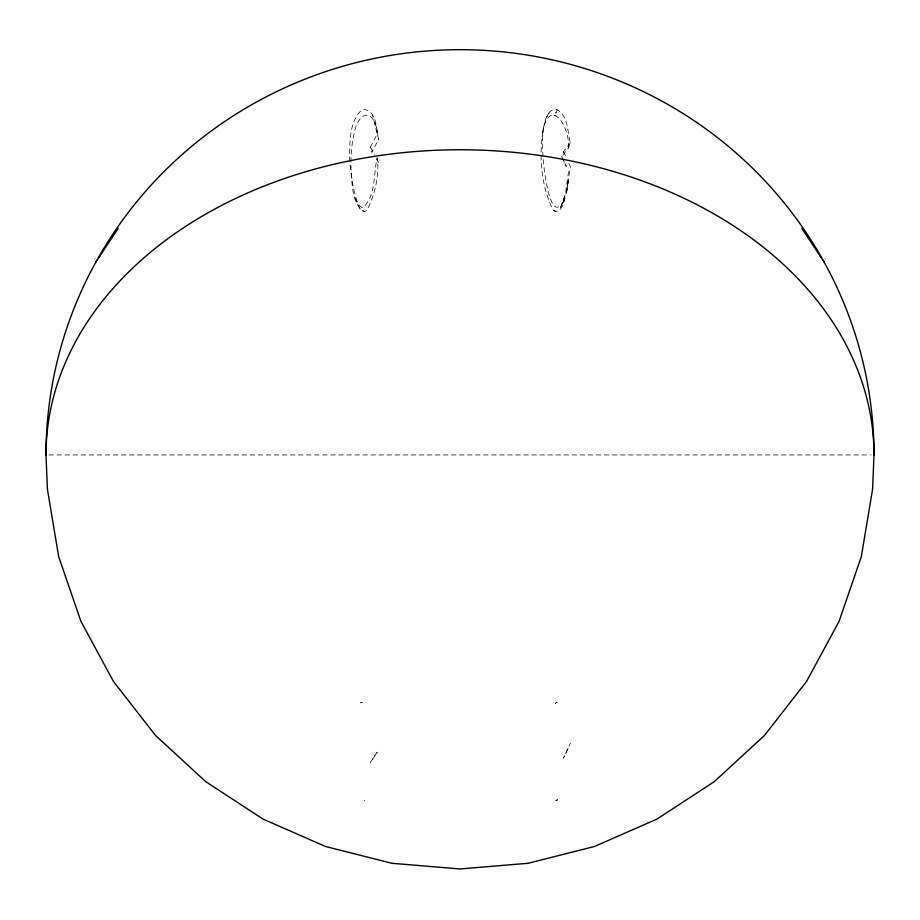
<?xml version="1.0" encoding="UTF-8"?>
<svg xmlns="http://www.w3.org/2000/svg" width="920" height="920" viewBox="0 0 920 920"><rect width="100%" height="100%" fill="white"/><g stroke="black" fill="none" stroke-linecap="round" stroke-linejoin="round"><path stroke-width="0.69" stroke-dasharray="4.6 3.45" d="M570.4 142.68A356.879 159.608 -90 0 0 563.5 151.731L561.775 156.78L566.341 166.566L561.775 156.78A350.934 156.94 -90 0 1 568.56 147.879L570.4 142.68C567.18 131.974 568.663 116.035 557.175 109.848A3.358 1.702 15.6 0 0 555.68 109.48C549.884 108.87 547.331 115.701 545.261 119.83C538.223 149.143 539.672 182.574 552.909 209.875C564.409 218.327 567.226 185.598 568.433 179.538L566.8 191.245L560.384 207.425L564.857 198.789C549.608 230.69 543.226 162.15 543.099 158.125M349.301 161.564C350.209 144.992 348.346 124.2 360.536 111.147C361.606 110.354 362.825 109.71 364.147 109.503C377.05 110.791 376.349 130.341 378.58 139.599A405.467 181.332 -90 0 0 371.795 152.49L370.3 147.361A412.344 184.402 -90 0 1 377.2 134.251L372.519 115.138M355.178 198.053L357.799 203.998L361.824 207.494A2.484 1.897 -21.3 0 0 363.365 207.322C376.165 195.178 373.336 173.431 377.2 157.677C379.684 173.765 374.877 195.166 367.195 209.748C366.471 210.53 365.642 211.301 364.573 211.565C349.358 204.424 353.36 176.099 349.45 162.92M568.56 171.591L565.443 193.844L561.418 206.39M566.8 191.245L570.4 166.784A413.264 184.816 90 0 0 568.134 161.678M542.225 133.147C549.642 94.921 569.928 126.258 568.56 147.879M557.175 109.848L555.772 113.16L557.658 110.055M568.134 748.202L563.5 758.149L570.4 743.095M548.987 112.861C541.282 126.051 542.432 142.059 542.949 156.733M48.875 454.94L871.125 454.94M364.653 800.434L364.147 800.377M362.779 211.427L364.573 211.565M554.082 115.23L556.025 115.793M553.851 210.761L555.645 211.611M360.203 209.162C348.91 183.77 348.3 151.915 356.258 125.453C358.075 121.762 360.134 117.587 364.078 115.748C375.843 112.539 377.327 132.376 378.58 139.599M376.349 159.16A357.799 160.011 90 0 1 378.58 162.633M370.3 147.361A363.86 162.725 90 0 1 374.923 154.157M563.5 151.731A413.264 184.816 90 0 1 565.834 156.664M377.2 752.203L370.3 762.507A363.86 162.725 -90 0 0 377.2 752.203M555.806 702.972L555.151 703.49L557.152 702.408L555.806 702.972M361.376 702.489L360.536 702.88L362.33 702.351L361.376 702.489M557.658 799.825L557.175 800.02A3.358 1.702 -15.6 0 1 555.68 800.4L557.658 799.825"/><path stroke-width="1.38" d="M874 454.94L872.585 489.129L861.327 556.566L839.132 621.241L806.587 681.375L764.589 735.333L714.288 781.644L657.041 819.041L594.423 846.503L528.137 863.293L460 868.94L391.862 863.293L325.577 846.503L262.959 819.041L205.712 781.644L155.411 735.333L113.413 681.375L80.868 621.241L58.673 556.566L47.414 489.129L46 454.94A414 405.26 0 0 1 460 49.68A414 405.26 0 0 1 874 454.94A414 305.187 0 0 0 460 149.753A414 305.187 0 0 0 46 454.94M95.898 262.05L118.139 228.505M801.86 228.505L824.101 262.05"/></g></svg>
